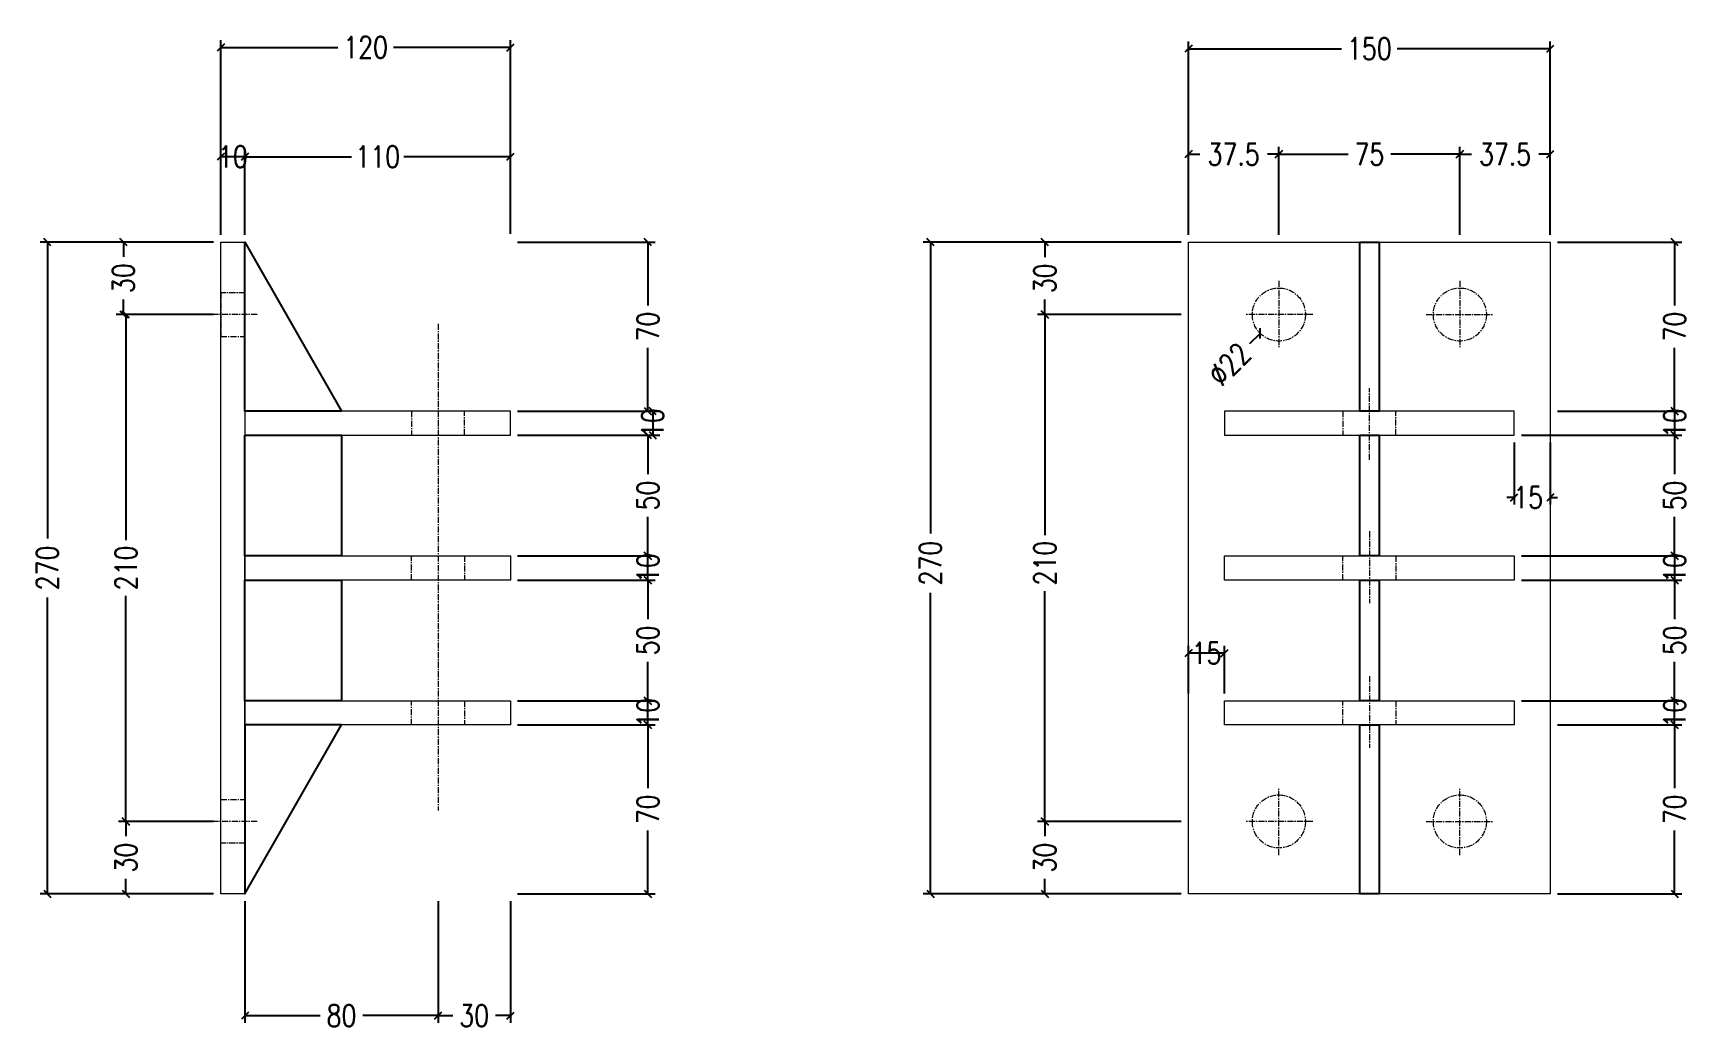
# Model space of a CAD drawing. Header units: millimetres. Extents: x 11827 to 862553, y 15071 to 134256.
# Drawn here: x 854865 to 855551, y 100150 to 100563 of the extents above; entities that cross this region are included whole.
import ezdxf

# ---------------------------------------------------------------- set-up
doc = ezdxf.new("R2010")
doc.units = ezdxf.units.MM
doc.linetypes.add('CENTER', pattern=[2, 1.25, -0.25, 0.25, -0.25])
doc.layers.add('PO', color=252, linetype='Continuous', lineweight=18)
doc.layers.add('结构', color=52, linetype='Continuous', lineweight=18)
doc.styles.add('HZTXT', font='txtw.shx', dxfattribs={"width": 0.8, "bigfont": 'hztxtw.shx'})
doc.dimstyles.new('DIM-3', dxfattribs={"dimscale": 3, "dimtxt": 3, "dimasz": 1, "dimexe": 1, "dimexo": 1, "dimgap": 1, "dimtad": 0, "dimdec": 1, "dimrnd": 0.0005, "dimzin": 9, "dimdsep": 46, "dimtxsty": 'HZTXT', "dimblk": 'OBLIQUE', "dimcen": 0, "dimclrd": 9, "dimclre": 9, "dimclrt": 2, "dimazin": 2, "dimtfac": 1, "dimtdec": 1, "dimtofl": 0, "dimtmove": 0, "dimatfit": 3, "dimldrblk": 'OBLIQUE', "dimfxl": 1, "dimarcsym": 2})

# ---------------------------------------------------------------- blocks, each defined once
blk = doc.blocks.new('_Oblique')
at = {"color": 0, "linetype": 'ByBlock', "lineweight": -2}
blk.add_line((-0.5, -0.5), (0.5, 0.5), dxfattribs=at)
blk = doc.blocks.new('*D994')
at = {"color": 9, "lineweight": -2, "transparency": 16777216}
for p, q in [((854942.35, 100479.42), (854942.35, 100514.83)), ((854952.35, 100479.42), (854952.35, 100514.83)), ((854952.35, 100511.83), (854942.35, 100511.83))]:
    blk.add_line(p, q, dxfattribs=at)
at = {"layer": 'Defpoints', "color": 0, "transparency": 16777216}
for p in [(854942.35, 100511.83), (854942.35, 100476.42), (854952.35, 100476.42)]:
    blk.add_point(p, dxfattribs=at)
at = {"color": 9, "lineweight": -2, "transparency": 16777216, "xscale": 3, "yscale": 3, "zscale": 3, "rotation": 180}
blk.add_blockref('_Oblique', (854942.35, 100511.83), dxfattribs=at)
at = {"color": 9, "lineweight": -2, "transparency": 16777216, "xscale": 3, "yscale": 3, "zscale": 3}
blk.add_blockref('_Oblique', (854952.35, 100511.83), dxfattribs=at)
at = {"color": 2, "transparency": 16777216, "insert": (854947.35, 100511.83), "char_height": 9, "attachment_point": 5, "style": 'HZTXT'}
blk.add_mtext('10', dxfattribs=at)
blk = doc.blocks.new('*D995')
at = {"color": 9, "lineweight": -2, "transparency": 16777216}
for p, q in [((854952.35, 100479.42), (854952.35, 100514.83)), ((855062.35, 100479.83), (855062.35, 100514.83)), ((854952.35, 100511.83), (854996.47, 100511.83)), ((855062.35, 100511.83), (855018.24, 100511.83))]:
    blk.add_line(p, q, dxfattribs=at)
at = {"layer": 'Defpoints', "color": 0, "transparency": 16777216}
for p in [(855062.35, 100511.83), (854952.35, 100476.42), (855062.35, 100476.83)]:
    blk.add_point(p, dxfattribs=at)
at = {"color": 9, "lineweight": -2, "transparency": 16777216, "xscale": 3, "yscale": 3, "zscale": 3, "rotation": 180}
blk.add_blockref('_Oblique', (854952.35, 100511.83), dxfattribs=at)
at = {"color": 9, "lineweight": -2, "transparency": 16777216, "xscale": 3, "yscale": 3, "zscale": 3}
blk.add_blockref('_Oblique', (855062.35, 100511.83), dxfattribs=at)
at = {"color": 2, "transparency": 16777216, "insert": (855007.35, 100511.83), "char_height": 9, "attachment_point": 5, "style": 'HZTXT'}
blk.add_mtext('110', dxfattribs=at)
blk = doc.blocks.new('*D996')
at = {"color": 9, "lineweight": -2, "transparency": 16777216}
for p, q in [((854939.35, 100476.42), (854867.44, 100476.42)), ((854870.44, 100476.42), (854870.44, 100353.67)), ((854870.44, 100206.42), (854870.44, 100329.16)), ((854939.35, 100206.42), (854867.44, 100206.42))]:
    blk.add_line(p, q, dxfattribs=at)
at = {"layer": 'Defpoints', "color": 0, "transparency": 16777216}
for p in [(854942.35, 100476.42), (854870.44, 100206.42), (854942.35, 100206.42)]:
    blk.add_point(p, dxfattribs=at)
at = {"color": 9, "lineweight": -2, "transparency": 16777216, "xscale": 3, "yscale": 3, "zscale": 3}
for p, rotation in [((854870.44, 100476.42), 90), ((854870.44, 100206.42), 270)]:
    blk.add_blockref('_Oblique', p, dxfattribs=dict(at, rotation=rotation))
at = {"color": 2, "transparency": 16777216, "insert": (854870.44, 100341.42), "char_height": 9, "attachment_point": 5, "rotation": 90, "style": 'HZTXT'}
blk.add_mtext('270', dxfattribs=at)
blk = doc.blocks.new('*D997')
at = {"color": 9, "lineweight": -2, "transparency": 16777216}
for p, q in [((854939.35, 100476.42), (854898.97, 100476.42)), ((854901.97, 100476.42), (854901.97, 100470.3)), ((854901.97, 100446.43), (854901.97, 100452.65)), ((854938.35, 100446.43), (854898.97, 100446.43))]:
    blk.add_line(p, q, dxfattribs=at)
at = {"layer": 'Defpoints', "color": 0, "transparency": 16777216}
for p in [(854901.97, 100476.42), (854942.35, 100476.42), (854941.35, 100446.43)]:
    blk.add_point(p, dxfattribs=at)
at = {"color": 9, "lineweight": -2, "transparency": 16777216, "xscale": 3, "yscale": 3, "zscale": 3}
for p, rotation in [((854901.97, 100476.42), 90), ((854901.97, 100446.43), 270)]:
    blk.add_blockref('_Oblique', p, dxfattribs=dict(at, rotation=rotation))
at = {"color": 2, "transparency": 16777216, "insert": (854901.97, 100461.48), "char_height": 9, "attachment_point": 5, "rotation": 90, "style": 'HZTXT'}
blk.add_mtext('30', dxfattribs=at)
blk = doc.blocks.new('*D998')
at = {"color": 9, "lineweight": -2, "transparency": 16777216}
for p, q in [((854939.35, 100446.43), (854899.97, 100446.43)), ((854902.97, 100446.43), (854902.97, 100352.99)), ((854902.97, 100236.4), (854902.97, 100329.84)), ((854939.35, 100236.4), (854899.97, 100236.4))]:
    blk.add_line(p, q, dxfattribs=at)
at = {"layer": 'Defpoints', "color": 0, "transparency": 16777216}
for p in [(854942.35, 100446.43), (854902.97, 100236.4), (854942.35, 100236.4)]:
    blk.add_point(p, dxfattribs=at)
at = {"color": 9, "lineweight": -2, "transparency": 16777216, "xscale": 3, "yscale": 3, "zscale": 3}
for p, rotation in [((854902.97, 100446.43), 90), ((854902.97, 100236.4), 270)]:
    blk.add_blockref('_Oblique', p, dxfattribs=dict(at, rotation=rotation))
at = {"color": 2, "transparency": 16777216, "insert": (854902.97, 100341.42), "char_height": 9, "attachment_point": 5, "rotation": 90, "style": 'HZTXT'}
blk.add_mtext('210', dxfattribs=at)
blk = doc.blocks.new('*D999')
at = {"color": 9, "lineweight": -2, "transparency": 16777216}
for p, q in [((854939.35, 100236.4), (854899.97, 100236.4)), ((854902.97, 100236.4), (854902.97, 100230.24)), ((854902.97, 100206.42), (854902.97, 100212.58)), ((854939.35, 100206.42), (854899.97, 100206.42))]:
    blk.add_line(p, q, dxfattribs=at)
at = {"layer": 'Defpoints', "color": 0, "transparency": 16777216}
for p in [(854942.35, 100236.4), (854902.97, 100206.42), (854942.35, 100206.42)]:
    blk.add_point(p, dxfattribs=at)
at = {"color": 9, "lineweight": -2, "transparency": 16777216, "xscale": 3, "yscale": 3, "zscale": 3}
for p, rotation in [((854902.97, 100236.4), 90), ((854902.97, 100206.42), 270)]:
    blk.add_blockref('_Oblique', p, dxfattribs=dict(at, rotation=rotation))
at = {"color": 2, "transparency": 16777216, "insert": (854902.97, 100221.41), "char_height": 9, "attachment_point": 5, "rotation": 90, "style": 'HZTXT'}
blk.add_mtext('30', dxfattribs=at)
blk = doc.blocks.new('*D944')
at = {"color": 9, "lineweight": -2, "transparency": 16777216}
for p, q in [((855065.35, 100276.42), (855122.33, 100276.42)), ((855119.33, 100276.42), (855119.33, 100250.24)), ((855119.33, 100206.42), (855119.33, 100232.59)), ((855065.35, 100206.42), (855122.33, 100206.42))]:
    blk.add_line(p, q, dxfattribs=at)
at = {"layer": 'Defpoints', "color": 0, "transparency": 16777216}
for p in [(855062.35, 100276.42), (855062.35, 100206.42), (855119.33, 100206.42)]:
    blk.add_point(p, dxfattribs=at)
at = {"color": 9, "lineweight": -2, "transparency": 16777216, "xscale": 3, "yscale": 3, "zscale": 3}
for p, rotation in [((855119.33, 100276.42), 90), ((855119.33, 100206.42), 270)]:
    blk.add_blockref('_Oblique', p, dxfattribs=dict(at, rotation=rotation))
at = {"color": 2, "transparency": 16777216, "insert": (855119.33, 100241.42), "char_height": 9, "attachment_point": 5, "rotation": 90, "style": 'HZTXT'}
blk.add_mtext('70', dxfattribs=at)
blk = doc.blocks.new('*D945')
at = {"color": 9, "lineweight": -2, "transparency": 16777216}
for p, q in [((855065.35, 100286.42), (855122.33, 100286.42)), ((855119.33, 100276.42), (855119.33, 100286.42)), ((855065.35, 100276.42), (855122.33, 100276.42))]:
    blk.add_line(p, q, dxfattribs=at)
at = {"layer": 'Defpoints', "color": 0, "transparency": 16777216}
for p in [(855062.35, 100286.42), (855119.33, 100286.42), (855062.35, 100276.42)]:
    blk.add_point(p, dxfattribs=at)
at = {"color": 9, "lineweight": -2, "transparency": 16777216, "xscale": 3, "yscale": 3, "zscale": 3}
for p, rotation in [((855119.33, 100286.42), 90), ((855119.33, 100276.42), 270)]:
    blk.add_blockref('_Oblique', p, dxfattribs=dict(at, rotation=rotation))
at = {"color": 2, "transparency": 16777216, "insert": (855119.33, 100281.42), "char_height": 9, "attachment_point": 5, "rotation": 90, "style": 'HZTXT'}
blk.add_mtext('10', dxfattribs=at)
blk = doc.blocks.new('*D946')
at = {"color": 9, "lineweight": -2, "transparency": 16777216}
for p, q in [((855340.38, 100476.42), (855233.45, 100476.42)), ((855236.45, 100476.42), (855236.45, 100355.67)), ((855236.45, 100206.42), (855236.45, 100331.16)), ((855340.38, 100206.42), (855233.45, 100206.42))]:
    blk.add_line(p, q, dxfattribs=at)
at = {"layer": 'Defpoints', "color": 0, "transparency": 16777216}
for p in [(855343.38, 100476.42), (855236.45, 100206.42), (855343.38, 100206.42)]:
    blk.add_point(p, dxfattribs=at)
at = {"color": 9, "lineweight": -2, "transparency": 16777216, "xscale": 3, "yscale": 3, "zscale": 3}
for p, rotation in [((855236.45, 100476.42), 90), ((855236.45, 100206.42), 270)]:
    blk.add_blockref('_Oblique', p, dxfattribs=dict(at, rotation=rotation))
at = {"color": 2, "transparency": 16777216, "insert": (855236.45, 100343.42), "char_height": 9, "attachment_point": 5, "rotation": 90, "style": 'HZTXT'}
blk.add_mtext('270', dxfattribs=at)
blk = doc.blocks.new('*D947')
at = {"color": 9, "lineweight": -2, "transparency": 16777216}
for p, q in [((855340.38, 100476.42), (855280.87, 100476.42)), ((855283.87, 100476.42), (855283.87, 100470.25)), ((855283.87, 100446.43), (855283.87, 100452.6)), ((855340.38, 100446.43), (855280.87, 100446.43))]:
    blk.add_line(p, q, dxfattribs=at)
at = {"layer": 'Defpoints', "color": 0, "transparency": 16777216}
for p in [(855283.87, 100476.42), (855343.38, 100476.42), (855343.38, 100446.43)]:
    blk.add_point(p, dxfattribs=at)
at = {"color": 9, "lineweight": -2, "transparency": 16777216, "xscale": 3, "yscale": 3, "zscale": 3}
for p, rotation in [((855283.87, 100476.42), 90), ((855283.87, 100446.43), 270)]:
    blk.add_blockref('_Oblique', p, dxfattribs=dict(at, rotation=rotation))
at = {"color": 2, "transparency": 16777216, "insert": (855283.87, 100461.43), "char_height": 9, "attachment_point": 5, "rotation": 90, "style": 'HZTXT'}
blk.add_mtext('30', dxfattribs=at)
blk = doc.blocks.new('*D948')
at = {"color": 9, "lineweight": -2, "transparency": 16777216}
for p, q in [((855340.38, 100446.43), (855280.87, 100446.43)), ((855283.87, 100446.43), (855283.87, 100354.99)), ((855283.87, 100236.4), (855283.87, 100331.84)), ((855340.38, 100236.4), (855280.87, 100236.4))]:
    blk.add_line(p, q, dxfattribs=at)
at = {"layer": 'Defpoints', "color": 0, "transparency": 16777216}
for p in [(855343.38, 100446.43), (855283.87, 100236.4), (855343.38, 100236.4)]:
    blk.add_point(p, dxfattribs=at)
at = {"color": 9, "lineweight": -2, "transparency": 16777216, "xscale": 3, "yscale": 3, "zscale": 3}
for p, rotation in [((855283.87, 100446.43), 90), ((855283.87, 100236.4), 270)]:
    blk.add_blockref('_Oblique', p, dxfattribs=dict(at, rotation=rotation))
at = {"color": 2, "transparency": 16777216, "insert": (855283.87, 100343.42), "char_height": 9, "attachment_point": 5, "rotation": 90, "style": 'HZTXT'}
blk.add_mtext('210', dxfattribs=at)
blk = doc.blocks.new('*D949')
at = {"color": 9, "lineweight": -2, "transparency": 16777216}
for p, q in [((855340.38, 100236.4), (855280.87, 100236.4)), ((855283.87, 100236.4), (855283.87, 100230.24)), ((855283.87, 100206.42), (855283.87, 100212.58)), ((855340.38, 100206.42), (855280.87, 100206.42))]:
    blk.add_line(p, q, dxfattribs=at)
at = {"layer": 'Defpoints', "color": 0, "transparency": 16777216}
for p in [(855343.38, 100236.4), (855283.87, 100206.42), (855343.38, 100206.42)]:
    blk.add_point(p, dxfattribs=at)
at = {"color": 9, "lineweight": -2, "transparency": 16777216, "xscale": 3, "yscale": 3, "zscale": 3}
for p, rotation in [((855283.87, 100236.4), 90), ((855283.87, 100206.42), 270)]:
    blk.add_blockref('_Oblique', p, dxfattribs=dict(at, rotation=rotation))
at = {"color": 2, "transparency": 16777216, "insert": (855283.87, 100221.41), "char_height": 9, "attachment_point": 5, "rotation": 90, "style": 'HZTXT'}
blk.add_mtext('30', dxfattribs=at)
blk = doc.blocks.new('*D1000')
at = {"color": 9, "lineweight": -2, "transparency": 16777216}
for p, q in [((855343.38, 100479.42), (855343.38, 100559.59)), ((855343.38, 100556.59), (855406.81, 100556.59)), ((855493.38, 100556.59), (855429.95, 100556.59)), ((855493.38, 100479.42), (855493.38, 100559.59))]:
    blk.add_line(p, q, dxfattribs=at)
at = {"layer": 'Defpoints', "color": 0, "transparency": 16777216}
for p in [(855343.38, 100556.59), (855343.38, 100476.42), (855493.38, 100476.42)]:
    blk.add_point(p, dxfattribs=at)
at = {"color": 9, "lineweight": -2, "transparency": 16777216, "xscale": 3, "yscale": 3, "zscale": 3, "rotation": 180}
blk.add_blockref('_Oblique', (855343.38, 100556.59), dxfattribs=at)
at = {"color": 9, "lineweight": -2, "transparency": 16777216, "xscale": 3, "yscale": 3, "zscale": 3}
blk.add_blockref('_Oblique', (855493.38, 100556.59), dxfattribs=at)
at = {"color": 2, "transparency": 16777216, "insert": (855418.38, 100556.59), "char_height": 9, "attachment_point": 5, "style": 'HZTXT'}
blk.add_mtext('150', dxfattribs=at)
blk = doc.blocks.new('*D950')
at = {"color": 9, "lineweight": -2, "transparency": 16777216}
for p, q in [((855455.88, 100479.42), (855455.88, 100515.86)), ((855455.88, 100512.86), (855460.66, 100512.86)), ((855493.38, 100512.86), (855488.6, 100512.86)), ((855493.38, 100479.42), (855493.38, 100515.86))]:
    blk.add_line(p, q, dxfattribs=at)
at = {"layer": 'Defpoints', "color": 0, "transparency": 16777216}
for p in [(855455.88, 100512.86), (855455.88, 100476.42), (855493.38, 100476.42)]:
    blk.add_point(p, dxfattribs=at)
at = {"color": 9, "lineweight": -2, "transparency": 16777216, "xscale": 3, "yscale": 3, "zscale": 3, "rotation": 180}
blk.add_blockref('_Oblique', (855455.88, 100512.86), dxfattribs=at)
at = {"color": 9, "lineweight": -2, "transparency": 16777216, "xscale": 3, "yscale": 3, "zscale": 3}
blk.add_blockref('_Oblique', (855493.38, 100512.86), dxfattribs=at)
at = {"color": 2, "transparency": 16777216, "insert": (855474.63, 100512.86), "char_height": 9, "attachment_point": 5, "style": 'HZTXT'}
blk.add_mtext('37.5', dxfattribs=at)
blk = doc.blocks.new('*D951')
at = {"color": 9, "lineweight": -2, "transparency": 16777216}
for p, q in [((855380.88, 100479.42), (855380.88, 100515.86)), ((855380.88, 100512.86), (855409.55, 100512.86)), ((855455.88, 100512.86), (855427.21, 100512.86)), ((855455.88, 100479.42), (855455.88, 100515.86))]:
    blk.add_line(p, q, dxfattribs=at)
at = {"layer": 'Defpoints', "color": 0, "transparency": 16777216}
for p in [(855380.88, 100512.86), (855380.88, 100476.42), (855455.88, 100476.42)]:
    blk.add_point(p, dxfattribs=at)
at = {"color": 9, "lineweight": -2, "transparency": 16777216, "xscale": 3, "yscale": 3, "zscale": 3, "rotation": 180}
blk.add_blockref('_Oblique', (855380.88, 100512.86), dxfattribs=at)
at = {"color": 9, "lineweight": -2, "transparency": 16777216, "xscale": 3, "yscale": 3, "zscale": 3}
blk.add_blockref('_Oblique', (855455.88, 100512.86), dxfattribs=at)
at = {"color": 2, "transparency": 16777216, "insert": (855418.38, 100512.86), "char_height": 9, "attachment_point": 5, "style": 'HZTXT'}
blk.add_mtext('75', dxfattribs=at)
blk = doc.blocks.new('*D952')
at = {"color": 9, "lineweight": -2, "transparency": 16777216}
for p, q in [((855343.38, 100479.42), (855343.38, 100515.86)), ((855343.38, 100512.86), (855348.16, 100512.86)), ((855380.88, 100512.86), (855376.1, 100512.86)), ((855380.88, 100479.42), (855380.88, 100515.86))]:
    blk.add_line(p, q, dxfattribs=at)
at = {"layer": 'Defpoints', "color": 0, "transparency": 16777216}
for p in [(855380.88, 100512.86), (855343.38, 100476.42), (855380.88, 100476.42)]:
    blk.add_point(p, dxfattribs=at)
at = {"color": 9, "lineweight": -2, "transparency": 16777216, "xscale": 3, "yscale": 3, "zscale": 3, "rotation": 180}
blk.add_blockref('_Oblique', (855343.38, 100512.86), dxfattribs=at)
at = {"color": 9, "lineweight": -2, "transparency": 16777216, "xscale": 3, "yscale": 3, "zscale": 3}
blk.add_blockref('_Oblique', (855380.88, 100512.86), dxfattribs=at)
at = {"color": 2, "transparency": 16777216, "insert": (855362.13, 100512.86), "char_height": 9, "attachment_point": 5, "style": 'HZTXT'}
blk.add_mtext('37.5', dxfattribs=at)
blk = doc.blocks.new('*D953')
at = {"color": 9, "lineweight": -2, "transparency": 16777216}
for p, q in [((855496.38, 100276.42), (855547.91, 100276.42)), ((855544.91, 100276.42), (855544.91, 100250.24)), ((855544.91, 100206.42), (855544.91, 100232.59)), ((855496.38, 100206.42), (855547.91, 100206.42))]:
    blk.add_line(p, q, dxfattribs=at)
at = {"layer": 'Defpoints', "color": 0, "transparency": 16777216}
for p in [(855493.38, 100276.42), (855493.38, 100206.42), (855544.91, 100206.42)]:
    blk.add_point(p, dxfattribs=at)
at = {"color": 9, "lineweight": -2, "transparency": 16777216, "xscale": 3, "yscale": 3, "zscale": 3}
for p, rotation in [((855544.91, 100276.42), 90), ((855544.91, 100206.42), 270)]:
    blk.add_blockref('_Oblique', p, dxfattribs=dict(at, rotation=rotation))
at = {"color": 2, "transparency": 16777216, "insert": (855544.91, 100241.42), "char_height": 9, "attachment_point": 5, "rotation": 90, "style": 'HZTXT'}
blk.add_mtext('70', dxfattribs=at)
blk = doc.blocks.new('*D954')
at = {"color": 9, "lineweight": -2, "transparency": 16777216}
for p, q in [((855496.38, 100286.42), (855547.91, 100286.42)), ((855544.91, 100276.42), (855544.91, 100286.42)), ((855496.38, 100276.42), (855547.91, 100276.42))]:
    blk.add_line(p, q, dxfattribs=at)
at = {"layer": 'Defpoints', "color": 0, "transparency": 16777216}
for p in [(855493.38, 100286.42), (855544.91, 100286.42), (855493.38, 100276.42)]:
    blk.add_point(p, dxfattribs=at)
at = {"color": 9, "lineweight": -2, "transparency": 16777216, "xscale": 3, "yscale": 3, "zscale": 3}
for p, rotation in [((855544.91, 100286.42), 90), ((855544.91, 100276.42), 270)]:
    blk.add_blockref('_Oblique', p, dxfattribs=dict(at, rotation=rotation))
at = {"color": 2, "transparency": 16777216, "insert": (855544.91, 100281.42), "char_height": 9, "attachment_point": 5, "rotation": 90, "style": 'HZTXT'}
blk.add_mtext('10', dxfattribs=at)
blk = doc.blocks.new('*D959')
at = {"color": 9, "lineweight": -2, "transparency": 16777216}
for p, q in [((855032.35, 100203.42), (855032.35, 100152.95)), ((855062.35, 100203.42), (855062.35, 100152.95)), ((855032.35, 100155.95), (855038.52, 100155.95)), ((855062.35, 100155.95), (855056.18, 100155.95))]:
    blk.add_line(p, q, dxfattribs=at)
at = {"layer": 'Defpoints', "color": 0, "transparency": 16777216}
for p in [(855032.35, 100206.42), (855062.35, 100206.42), (855062.35, 100155.95)]:
    blk.add_point(p, dxfattribs=at)
at = {"color": 9, "lineweight": -2, "transparency": 16777216, "xscale": 3, "yscale": 3, "zscale": 3, "rotation": 180}
blk.add_blockref('_Oblique', (855032.35, 100155.95), dxfattribs=at)
at = {"color": 9, "lineweight": -2, "transparency": 16777216, "xscale": 3, "yscale": 3, "zscale": 3}
blk.add_blockref('_Oblique', (855062.35, 100155.95), dxfattribs=at)
at = {"color": 2, "transparency": 16777216, "insert": (855047.35, 100155.95), "char_height": 9, "attachment_point": 5, "style": 'HZTXT'}
blk.add_mtext('30', dxfattribs=at)
blk = doc.blocks.new('*D960')
at = {"color": 9, "lineweight": -2, "transparency": 16777216}
for p, q in [((854952.35, 100203.42), (854952.35, 100152.95)), ((855032.35, 100203.42), (855032.35, 100152.95)), ((854952.35, 100155.95), (854983.52, 100155.95)), ((855032.35, 100155.95), (855001.18, 100155.95))]:
    blk.add_line(p, q, dxfattribs=at)
at = {"layer": 'Defpoints', "color": 0, "transparency": 16777216}
for p in [(854952.35, 100206.42), (855032.35, 100206.42), (854952.35, 100155.95)]:
    blk.add_point(p, dxfattribs=at)
at = {"color": 9, "lineweight": -2, "transparency": 16777216, "xscale": 3, "yscale": 3, "zscale": 3, "rotation": 180}
blk.add_blockref('_Oblique', (854952.35, 100155.95), dxfattribs=at)
at = {"color": 9, "lineweight": -2, "transparency": 16777216, "xscale": 3, "yscale": 3, "zscale": 3}
blk.add_blockref('_Oblique', (855032.35, 100155.95), dxfattribs=at)
at = {"color": 2, "transparency": 16777216, "insert": (854992.35, 100155.95), "char_height": 9, "attachment_point": 5, "style": 'HZTXT'}
blk.add_mtext('80', dxfattribs=at)
blk = doc.blocks.new('*D983')
at = {"color": 9, "lineweight": -2, "transparency": 16777216}
for p, q in [((854942.35, 100479.42), (854942.35, 100560.12)), ((854942.35, 100557.12), (854990.78, 100557.12)), ((855062.35, 100557.12), (855013.92, 100557.12)), ((855062.35, 100479.83), (855062.35, 100560.12))]:
    blk.add_line(p, q, dxfattribs=at)
at = {"layer": 'Defpoints', "color": 0, "transparency": 16777216}
for p in [(855062.35, 100557.12), (854942.35, 100476.42), (855062.35, 100476.83)]:
    blk.add_point(p, dxfattribs=at)
at = {"color": 9, "lineweight": -2, "transparency": 16777216, "xscale": 3, "yscale": 3, "zscale": 3, "rotation": 180}
blk.add_blockref('_Oblique', (854942.35, 100557.12), dxfattribs=at)
at = {"color": 9, "lineweight": -2, "transparency": 16777216, "xscale": 3, "yscale": 3, "zscale": 3}
blk.add_blockref('_Oblique', (855062.35, 100557.12), dxfattribs=at)
at = {"color": 2, "transparency": 16777216, "insert": (855002.35, 100557.12), "char_height": 9, "attachment_point": 5, "style": 'HZTXT'}
blk.add_mtext('120', dxfattribs=at)
blk = doc.blocks.new('*D1006')
at = {"color": 9, "lineweight": -2, "transparency": 16777216}
for p, q in [((855065.35, 100346.42), (855122.33, 100346.42)), ((855119.33, 100336.42), (855119.33, 100346.42)), ((855065.35, 100336.42), (855122.33, 100336.42))]:
    blk.add_line(p, q, dxfattribs=at)
at = {"layer": 'Defpoints', "color": 0, "transparency": 16777216}
for p in [(855062.35, 100346.42), (855119.33, 100346.42), (855062.35, 100336.42)]:
    blk.add_point(p, dxfattribs=at)
at = {"color": 9, "lineweight": -2, "transparency": 16777216, "xscale": 3, "yscale": 3, "zscale": 3}
for p, rotation in [((855119.33, 100346.42), 90), ((855119.33, 100336.42), 270)]:
    blk.add_blockref('_Oblique', p, dxfattribs=dict(at, rotation=rotation))
at = {"color": 2, "transparency": 16777216, "insert": (855119.33, 100341.42), "char_height": 9, "attachment_point": 5, "rotation": 90, "style": 'HZTXT'}
blk.add_mtext('10', dxfattribs=at)
blk = doc.blocks.new('*D986')
at = {"color": 9, "lineweight": -2, "transparency": 16777216}
for p, q in [((855065.35, 100336.42), (855122.33, 100336.42)), ((855119.33, 100336.42), (855119.33, 100320.24)), ((855119.33, 100286.42), (855119.33, 100302.59)), ((855065.35, 100286.42), (855122.33, 100286.42))]:
    blk.add_line(p, q, dxfattribs=at)
at = {"layer": 'Defpoints', "color": 0, "transparency": 16777216}
for p in [(855062.35, 100336.42), (855062.35, 100286.42), (855119.33, 100286.42)]:
    blk.add_point(p, dxfattribs=at)
at = {"color": 9, "lineweight": -2, "transparency": 16777216, "xscale": 3, "yscale": 3, "zscale": 3}
for p, rotation in [((855119.33, 100336.42), 90), ((855119.33, 100286.42), 270)]:
    blk.add_blockref('_Oblique', p, dxfattribs=dict(at, rotation=rotation))
at = {"color": 2, "transparency": 16777216, "insert": (855119.33, 100311.42), "char_height": 9, "attachment_point": 5, "rotation": 90, "style": 'HZTXT'}
blk.add_mtext('50', dxfattribs=at)
blk = doc.blocks.new('*D1007')
at = {"color": 9, "lineweight": -2, "transparency": 16777216}
for p, q in [((855481.38, 100346.42), (855547.91, 100346.42)), ((855544.91, 100346.42), (855544.91, 100336.42)), ((855481.38, 100336.42), (855547.91, 100336.42))]:
    blk.add_line(p, q, dxfattribs=at)
at = {"layer": 'Defpoints', "color": 0, "transparency": 16777216}
for p in [(855478.38, 100346.42), (855478.38, 100336.42), (855544.91, 100336.42)]:
    blk.add_point(p, dxfattribs=at)
at = {"color": 9, "lineweight": -2, "transparency": 16777216, "xscale": 3, "yscale": 3, "zscale": 3}
for p, rotation in [((855544.91, 100346.42), 90), ((855544.91, 100336.42), 270)]:
    blk.add_blockref('_Oblique', p, dxfattribs=dict(at, rotation=rotation))
at = {"color": 2, "transparency": 16777216, "insert": (855544.91, 100341.42), "char_height": 9, "attachment_point": 5, "rotation": 90, "style": 'HZTXT'}
blk.add_mtext('10', dxfattribs=at)
blk = doc.blocks.new('*D1008')
at = {"color": 9, "lineweight": -2, "transparency": 16777216}
for p, q in [((855481.38, 100336.42), (855547.91, 100336.42)), ((855544.91, 100336.42), (855544.91, 100320.24)), ((855544.91, 100286.42), (855544.91, 100302.59)), ((855481.38, 100286.42), (855547.91, 100286.42))]:
    blk.add_line(p, q, dxfattribs=at)
at = {"layer": 'Defpoints', "color": 0, "transparency": 16777216}
for p in [(855478.38, 100336.42), (855478.38, 100286.42), (855544.91, 100286.42)]:
    blk.add_point(p, dxfattribs=at)
at = {"color": 9, "lineweight": -2, "transparency": 16777216, "xscale": 3, "yscale": 3, "zscale": 3}
for p, rotation in [((855544.91, 100336.42), 90), ((855544.91, 100286.42), 270)]:
    blk.add_blockref('_Oblique', p, dxfattribs=dict(at, rotation=rotation))
at = {"color": 2, "transparency": 16777216, "insert": (855544.91, 100311.42), "char_height": 9, "attachment_point": 5, "rotation": 90, "style": 'HZTXT'}
blk.add_mtext('50', dxfattribs=at)
blk = doc.blocks.new('*D989')
at = {"color": 9, "lineweight": -2, "transparency": 16777216}
for p, q in [((855065.35, 100476.42), (855122.33, 100476.42)), ((855119.33, 100476.42), (855119.33, 100450.24)), ((855119.33, 100406.42), (855119.33, 100432.59)), ((855065.35, 100406.42), (855122.33, 100406.42))]:
    blk.add_line(p, q, dxfattribs=at)
at = {"layer": 'Defpoints', "color": 0, "transparency": 16777216}
for p in [(855062.35, 100476.42), (855119.33, 100476.42), (855062.35, 100406.42)]:
    blk.add_point(p, dxfattribs=at)
at = {"color": 9, "lineweight": -2, "transparency": 16777216, "xscale": 3, "yscale": 3, "zscale": 3}
for p, rotation in [((855119.33, 100476.42), 90), ((855119.33, 100406.42), 270)]:
    blk.add_blockref('_Oblique', p, dxfattribs=dict(at, rotation=rotation))
at = {"color": 2, "transparency": 16777216, "insert": (855119.33, 100441.42), "char_height": 9, "attachment_point": 5, "rotation": 90, "style": 'HZTXT'}
blk.add_mtext('70', dxfattribs=at)
blk = doc.blocks.new('*D990')
at = {"color": 9, "lineweight": -2, "transparency": 16777216}
for p, q in [((855065.35, 100406.42), (855124.33, 100406.42)), ((855121.33, 100406.42), (855121.33, 100396.42)), ((855065.35, 100396.42), (855124.33, 100396.42))]:
    blk.add_line(p, q, dxfattribs=at)
at = {"layer": 'Defpoints', "color": 0, "transparency": 16777216}
for p in [(855062.35, 100406.42), (855062.35, 100396.42), (855121.33, 100396.42)]:
    blk.add_point(p, dxfattribs=at)
at = {"color": 9, "lineweight": -2, "transparency": 16777216, "xscale": 3, "yscale": 3, "zscale": 3}
for p, rotation in [((855121.33, 100406.42), 90), ((855121.33, 100396.42), 270)]:
    blk.add_blockref('_Oblique', p, dxfattribs=dict(at, rotation=rotation))
at = {"color": 2, "transparency": 16777216, "insert": (855121.33, 100401.42), "char_height": 9, "attachment_point": 5, "rotation": 90, "style": 'HZTXT'}
blk.add_mtext('10', dxfattribs=at)
blk = doc.blocks.new('*D991')
at = {"color": 9, "lineweight": -2, "transparency": 16777216}
for p, q in [((855496.38, 100476.42), (855547.91, 100476.42)), ((855544.91, 100476.42), (855544.91, 100450.24)), ((855544.91, 100406.42), (855544.91, 100432.59)), ((855496.38, 100406.42), (855547.91, 100406.42))]:
    blk.add_line(p, q, dxfattribs=at)
at = {"layer": 'Defpoints', "color": 0, "transparency": 16777216}
for p in [(855493.38, 100476.42), (855544.91, 100476.42), (855493.38, 100406.42)]:
    blk.add_point(p, dxfattribs=at)
at = {"color": 9, "lineweight": -2, "transparency": 16777216, "xscale": 3, "yscale": 3, "zscale": 3}
for p, rotation in [((855544.91, 100476.42), 90), ((855544.91, 100406.42), 270)]:
    blk.add_blockref('_Oblique', p, dxfattribs=dict(at, rotation=rotation))
at = {"color": 2, "transparency": 16777216, "insert": (855544.91, 100441.42), "char_height": 9, "attachment_point": 5, "rotation": 90, "style": 'HZTXT'}
blk.add_mtext('70', dxfattribs=at)
blk = doc.blocks.new('*D992')
at = {"color": 9, "lineweight": -2, "transparency": 16777216}
for p, q in [((855496.38, 100406.42), (855547.91, 100406.42)), ((855544.91, 100406.42), (855544.91, 100396.42)), ((855496.38, 100396.42), (855547.91, 100396.42))]:
    blk.add_line(p, q, dxfattribs=at)
at = {"layer": 'Defpoints', "color": 0, "transparency": 16777216}
for p in [(855493.38, 100406.42), (855493.38, 100396.42), (855544.91, 100396.42)]:
    blk.add_point(p, dxfattribs=at)
at = {"color": 9, "lineweight": -2, "transparency": 16777216, "xscale": 3, "yscale": 3, "zscale": 3}
for p, rotation in [((855544.91, 100406.42), 90), ((855544.91, 100396.42), 270)]:
    blk.add_blockref('_Oblique', p, dxfattribs=dict(at, rotation=rotation))
at = {"color": 2, "transparency": 16777216, "insert": (855544.91, 100401.42), "char_height": 9, "attachment_point": 5, "rotation": 90, "style": 'HZTXT'}
blk.add_mtext('10', dxfattribs=at)
blk = doc.blocks.new('*D993')
at = {"color": 9, "lineweight": -2, "transparency": 16777216}
for p, q in [((855065.35, 100396.42), (855122.33, 100396.42)), ((855119.33, 100396.42), (855119.33, 100380.24)), ((855119.33, 100346.42), (855119.33, 100362.59)), ((855065.35, 100346.42), (855122.33, 100346.42))]:
    blk.add_line(p, q, dxfattribs=at)
at = {"layer": 'Defpoints', "color": 0, "transparency": 16777216}
for p in [(855062.35, 100396.42), (855119.33, 100396.42), (855062.35, 100346.42)]:
    blk.add_point(p, dxfattribs=at)
at = {"color": 9, "lineweight": -2, "transparency": 16777216, "xscale": 3, "yscale": 3, "zscale": 3}
for p, rotation in [((855119.33, 100396.42), 90), ((855119.33, 100346.42), 270)]:
    blk.add_blockref('_Oblique', p, dxfattribs=dict(at, rotation=rotation))
at = {"color": 2, "transparency": 16777216, "insert": (855119.33, 100371.42), "char_height": 9, "attachment_point": 5, "rotation": 90, "style": 'HZTXT'}
blk.add_mtext('50', dxfattribs=at)
blk = doc.blocks.new('*D1013')
at = {"color": 9, "lineweight": -2, "transparency": 16777216}
for p, q in [((855481.38, 100396.42), (855547.91, 100396.42)), ((855544.91, 100396.42), (855544.91, 100380.24)), ((855544.91, 100346.42), (855544.91, 100362.59)), ((855481.38, 100346.42), (855547.91, 100346.42))]:
    blk.add_line(p, q, dxfattribs=at)
at = {"layer": 'Defpoints', "color": 0, "transparency": 16777216}
for p in [(855478.38, 100396.42), (855544.91, 100396.42), (855478.38, 100346.42)]:
    blk.add_point(p, dxfattribs=at)
at = {"color": 9, "lineweight": -2, "transparency": 16777216, "xscale": 3, "yscale": 3, "zscale": 3}
for p, rotation in [((855544.91, 100396.42), 90), ((855544.91, 100346.42), 270)]:
    blk.add_blockref('_Oblique', p, dxfattribs=dict(at, rotation=rotation))
at = {"color": 2, "transparency": 16777216, "insert": (855544.91, 100371.42), "char_height": 9, "attachment_point": 5, "rotation": 90, "style": 'HZTXT'}
blk.add_mtext('50', dxfattribs=at)
blk = doc.blocks.new('*D1014')
at = {"color": 9, "lineweight": -2, "transparency": 16777216}
for p, q in [((855478.38, 100393.42), (855478.38, 100367.67)), ((855493.38, 100393.42), (855493.38, 100367.67)), ((855478.38, 100370.67), (855475.38, 100370.67)), ((855493.38, 100370.67), (855496.38, 100370.67))]:
    blk.add_line(p, q, dxfattribs=at)
at = {"layer": 'Defpoints', "color": 0, "transparency": 16777216}
for p in [(855478.38, 100396.42), (855493.38, 100396.42), (855493.38, 100370.67)]:
    blk.add_point(p, dxfattribs=at)
at = {"color": 9, "lineweight": -2, "transparency": 16777216, "xscale": 3, "yscale": 3, "zscale": 3}
blk.add_blockref('_Oblique', (855478.38, 100370.67), dxfattribs=at)
at = {"color": 9, "lineweight": -2, "transparency": 16777216, "xscale": 3, "yscale": 3, "zscale": 3, "rotation": 180}
blk.add_blockref('_Oblique', (855493.38, 100370.67), dxfattribs=at)
at = {"color": 2, "transparency": 16777216, "insert": (855484.18, 100370.67), "char_height": 9, "attachment_point": 5, "style": 'HZTXT'}
blk.add_mtext('15', dxfattribs=at)
blk = doc.blocks.new('*D1280')
at = {"color": 9, "lineweight": -2, "transparency": 16777216}
for p, q in [((855343.38, 100289.42), (855343.38, 100309.15)), ((855358.38, 100289.42), (855358.38, 100309.15)), ((855358.38, 100306.15), (855343.38, 100306.15))]:
    blk.add_line(p, q, dxfattribs=at)
at = {"layer": 'Defpoints', "color": 0, "transparency": 16777216}
for p in [(855343.38, 100306.15), (855343.38, 100286.42), (855358.38, 100286.42)]:
    blk.add_point(p, dxfattribs=at)
at = {"color": 9, "lineweight": -2, "transparency": 16777216, "xscale": 3, "yscale": 3, "zscale": 3, "rotation": 180}
blk.add_blockref('_Oblique', (855343.38, 100306.15), dxfattribs=at)
at = {"color": 9, "lineweight": -2, "transparency": 16777216, "xscale": 3, "yscale": 3, "zscale": 3}
blk.add_blockref('_Oblique', (855358.38, 100306.15), dxfattribs=at)
at = {"color": 2, "transparency": 16777216, "insert": (855350.88, 100306.15), "char_height": 9, "attachment_point": 5, "style": 'HZTXT'}
blk.add_mtext('15', dxfattribs=at)
blk = doc.blocks.new('*D1293')
at = {"color": 9, "lineweight": -2, "transparency": 16777216}
blk.add_line((855368.9, 100434.38), (855373.13, 100438.63), dxfattribs=at)
at = {"layer": 'Defpoints', "color": 0, "transparency": 16777216}
for p in [(855388.64, 100454.24), (855373.13, 100438.63)]:
    blk.add_point(p, dxfattribs=at)
at = {"color": 9, "lineweight": -2, "transparency": 16777216, "xscale": 3, "yscale": 3, "zscale": 3, "rotation": 45.17301117608903}
blk.add_blockref('_Oblique', (855373.13, 100438.63), dxfattribs=at)
at = {"color": 2, "transparency": 16777216, "insert": (855360.38, 100425.81), "char_height": 9, "attachment_point": 5, "rotation": 45.17301, "style": 'HZTXT'}
blk.add_mtext('∅22', dxfattribs=at)

msp = doc.modelspace()

# ---------------------------------------------------------------- linework, layer by layer
for points in [[(854992.35, 100406.42), (854952.35, 100406.42), (854952.35, 100476.42), (854992.35, 100406.42)], [(854992.35, 100276.42), (854952.35, 100276.42), (854952.35, 100206.42), (854992.35, 100276.42)]]:
    msp.add_lwpolyline(points)
for points in [[(855414.38, 100476.42), (855422.38, 100476.42), (855422.38, 100406.42), (855414.38, 100406.42)], [(854952.35, 100396.42), (854992.35, 100396.42), (854992.35, 100346.42), (854952.35, 100346.42)], [(855414.38, 100396.42), (855422.38, 100396.42), (855422.38, 100346.42), (855414.38, 100346.42)], [(854952.35, 100336.42), (854992.35, 100336.42), (854992.35, 100286.42), (854952.35, 100286.42)], [(855414.38, 100336.42), (855422.38, 100336.42), (855422.38, 100286.42), (855414.38, 100286.42)], [(855414.38, 100276.42), (855422.38, 100276.42), (855422.38, 100206.42), (855414.38, 100206.42)]]:
    msp.add_lwpolyline(points, close=True)
at = {"layer": 'PO', "color": 1, "linetype": 'CENTER', "ltscale": 2}
for points in [[(855380.88, 100460.43), (855380.88, 100432.43)], [(855455.88, 100460.43), (855455.88, 100432.43)], [(854957.35, 100446.43), (854945.35, 100446.43), (854937.35, 100446.43)], [(855394.88, 100446.43), (855366.88, 100446.43)], [(855441.88, 100446.43), (855469.88, 100446.43)], [(855032.35, 100442.61), (855032.35, 100240.89)], [(855418.38, 100386.22), (855418.38, 100415.94)], [(855418.38, 100356.61), (855418.38, 100326.89)], [(855418.38, 100296.61), (855418.38, 100266.89)], [(855380.88, 100222.4), (855380.88, 100250.4)], [(855455.88, 100222.4), (855455.88, 100250.4)], [(854957.35, 100236.4), (854945.35, 100236.4), (854937.35, 100236.4)], [(855394.88, 100236.4), (855366.88, 100236.4)], [(855441.88, 100236.4), (855469.88, 100236.4)]]:
    msp.add_lwpolyline(points, dxfattribs=at)
for points in [[(854942.35, 100455.48), (854942.35, 100437.39), (854952.35, 100437.39), (854952.35, 100455.48)], [(855043.35, 100396.42), (855043.35, 100406.42), (855021.35, 100406.42), (855021.35, 100396.42)], [(855429.38, 100396.42), (855429.38, 100406.42), (855407.38, 100406.42), (855407.38, 100396.42)], [(855043.35, 100346.42), (855043.35, 100336.42), (855021.35, 100336.42), (855021.35, 100346.42)], [(855429.38, 100346.42), (855429.38, 100336.42), (855407.38, 100336.42), (855407.38, 100346.42)], [(855043.35, 100286.42), (855043.35, 100276.42), (855021.35, 100276.42), (855021.35, 100286.42)], [(855429.38, 100286.42), (855429.38, 100276.42), (855407.38, 100276.42), (855407.38, 100286.42)], [(854942.35, 100227.36), (854942.35, 100245.44), (854952.35, 100245.44), (854952.35, 100227.36)]]:
    msp.add_lwpolyline(points, close=True, dxfattribs=at)
for centre in [(855380.88, 100446.43), (855455.88, 100446.43), (855380.88, 100236.4), (855455.88, 100236.4)]:
    msp.add_circle(centre, 11, dxfattribs=at)
at = {"layer": '结构'}
for points in [[(854942.35, 100206.42), (854942.35, 100476.42), (854952.35, 100476.42), (854952.35, 100206.42), (854942.35, 100206.42)], [(854952.35, 100396.42), (855062.35, 100396.42), (855062.35, 100406.42), (854952.35, 100406.42), (854952.35, 100396.42)], [(854952.35, 100346.42), (855062.35, 100346.42), (855062.35, 100336.42), (854952.35, 100336.42), (854952.35, 100346.42)], [(854952.35, 100286.42), (855062.35, 100286.42), (855062.35, 100276.42), (854952.35, 100276.42), (854952.35, 100286.42)]]:
    msp.add_lwpolyline(points, dxfattribs=at)
for points in [[(855343.38, 100206.42), (855343.38, 100476.42), (855493.38, 100476.42), (855493.38, 100206.42)], [(855358.38, 100406.42), (855358.38, 100396.42), (855478.38, 100396.42), (855478.38, 100406.42)], [(855358.38, 100336.42), (855358.38, 100346.42), (855478.38, 100346.42), (855478.38, 100336.42)], [(855358.38, 100276.42), (855358.38, 100286.42), (855478.38, 100286.42), (855478.38, 100276.42)]]:
    msp.add_lwpolyline(points, close=True, dxfattribs=at)

# ---------------------------------------------------------------- dimensions: what is measured, and where the dimension line sits
for base, p1, p2, picture, middle in [((855062.35, 100557.12), (854942.35, 100476.42), (855062.35, 100476.83), '*D983', (855002.35, 100557.12)), ((855343.38, 100556.59), (855493.38, 100476.42), (855343.38, 100476.42), '*D1000', (855418.38, 100556.59)), ((855062.35, 100511.83), (854952.35, 100476.42), (855062.35, 100476.83), '*D995', (855007.35, 100511.83)), ((855380.88, 100512.86), (855455.88, 100476.42), (855380.88, 100476.42), '*D951', (855418.38, 100512.86)), ((855455.88, 100512.86), (855493.38, 100476.42), (855455.88, 100476.42), '*D950', (855474.63, 100512.86)), ((854952.35, 100155.95), (855032.35, 100206.42), (854952.35, 100206.42), '*D960', (854992.35, 100155.95)), ((855062.35, 100155.95), (855032.35, 100206.42), (855062.35, 100206.42), '*D959', (855047.35, 100155.95))]:
    dim = msp.add_linear_dim(base=base, p1=p1, p2=p2, dimstyle='DIM-3')
    dim.commit()
    dim.dimension.update_dxf_attribs({"geometry": picture, "text_midpoint": middle})
for base, p1, p2, picture, middle in [((854942.35, 100511.83), (854952.35, 100476.42), (854942.35, 100476.42), '*D994', (854947.35, 100511.83)), ((855493.38, 100370.67), (855478.38, 100396.42), (855493.38, 100396.42), '*D1014', (855484.18, 100370.67)), ((855343.38, 100306.15), (855358.38, 100286.42), (855343.38, 100286.42), '*D1280', (855350.88, 100306.15))]:
    dim = msp.add_linear_dim(base=base, p1=p1, p2=p2, dimstyle='DIM-3')
    dim.commit()
    dim.dimension.update_dxf_attribs({"geometry": picture, "text_midpoint": middle, "dimtype": 160})
for base, p1, p2, angle, picture, middle in [((855380.88, 100512.86), (855343.38, 100476.42), (855380.88, 100476.42), 180, '*D952', (855362.13, 100512.86)), ((854870.44, 100206.42), (854942.35, 100476.42), (854942.35, 100206.42), 270, '*D996', (854870.44, 100341.42)), ((855119.33, 100476.42), (855062.35, 100406.42), (855062.35, 100476.42), 90, '*D989', (855119.33, 100441.42)), ((855283.87, 100476.42), (855343.38, 100446.43), (855343.38, 100476.42), 270, '*D947', (855283.87, 100461.43)), ((855544.91, 100476.42), (855493.38, 100406.42), (855493.38, 100476.42), 90, '*D991', (855544.91, 100441.42)), ((854902.97, 100236.4), (854942.35, 100446.43), (854942.35, 100236.4), 270, '*D998', (854902.97, 100341.42)), ((855119.33, 100396.42), (855062.35, 100346.42), (855062.35, 100396.42), 270, '*D993', (855119.33, 100371.42)), ((855544.91, 100396.42), (855478.38, 100346.42), (855478.38, 100396.42), 270, '*D1013', (855544.91, 100371.42)), ((855119.33, 100286.42), (855062.35, 100336.42), (855062.35, 100286.42), 90, '*D986', (855119.33, 100311.42)), ((855544.91, 100286.42), (855478.38, 100336.42), (855478.38, 100286.42), 90, '*D1008', (855544.91, 100311.42)), ((855119.33, 100206.42), (855062.35, 100276.42), (855062.35, 100206.42), 270, '*D944', (855119.33, 100241.42)), ((855544.91, 100206.42), (855493.38, 100276.42), (855493.38, 100206.42), 270, '*D953', (855544.91, 100241.42)), ((854902.97, 100206.42), (854942.35, 100236.4), (854942.35, 100206.42), 270, '*D999', (854902.97, 100221.41)), ((855283.87, 100206.42), (855343.38, 100236.4), (855343.38, 100206.42), 270, '*D949', (855283.87, 100221.41))]:
    dim = msp.add_linear_dim(base=base, p1=p1, p2=p2, angle=angle, dimstyle='DIM-3')
    dim.commit()
    dim.dimension.update_dxf_attribs({"geometry": picture, "text_midpoint": middle})
for base, p1, p2, angle, picture, middle in [((854901.97, 100476.42), (854941.35, 100446.43), (854942.35, 100476.42), 270, '*D997', (854901.97, 100461.48)), ((855236.45, 100206.42), (855343.38, 100476.42), (855343.38, 100206.42), 270, '*D946', (855236.45, 100343.42)), ((855283.87, 100236.4), (855343.38, 100446.43), (855343.38, 100236.4), 270, '*D948', (855283.87, 100343.42)), ((855121.33, 100396.42), (855062.35, 100406.42), (855062.35, 100396.42), 90, '*D990', (855121.33, 100401.42)), ((855544.91, 100396.42), (855493.38, 100406.42), (855493.38, 100396.42), 90, '*D992', (855544.91, 100401.42)), ((855119.33, 100346.42), (855062.35, 100336.42), (855062.35, 100346.42), 90, '*D1006', (855119.33, 100341.42)), ((855544.91, 100336.42), (855478.38, 100346.42), (855478.38, 100336.42), 90, '*D1007', (855544.91, 100341.42)), ((855119.33, 100286.42), (855062.35, 100276.42), (855062.35, 100286.42), 270, '*D945', (855119.33, 100281.42)), ((855544.91, 100286.42), (855493.38, 100276.42), (855493.38, 100286.42), 270, '*D954', (855544.91, 100281.42))]:
    dim = msp.add_linear_dim(base=base, p1=p1, p2=p2, angle=angle, dimstyle='DIM-3')
    dim.commit()
    dim.dimension.update_dxf_attribs({"geometry": picture, "text_midpoint": middle, "dimtype": 160})
dim = msp.add_diameter_dim_2p(p1=(855388.64, 100454.24), p2=(855373.13, 100438.63), dimstyle='DIM-3')
dim.commit()
dim.dimension.update_dxf_attribs({"geometry": '*D1293', "text_midpoint": (855360.38, 100425.81)})

doc.saveas('drawing.dxf')
